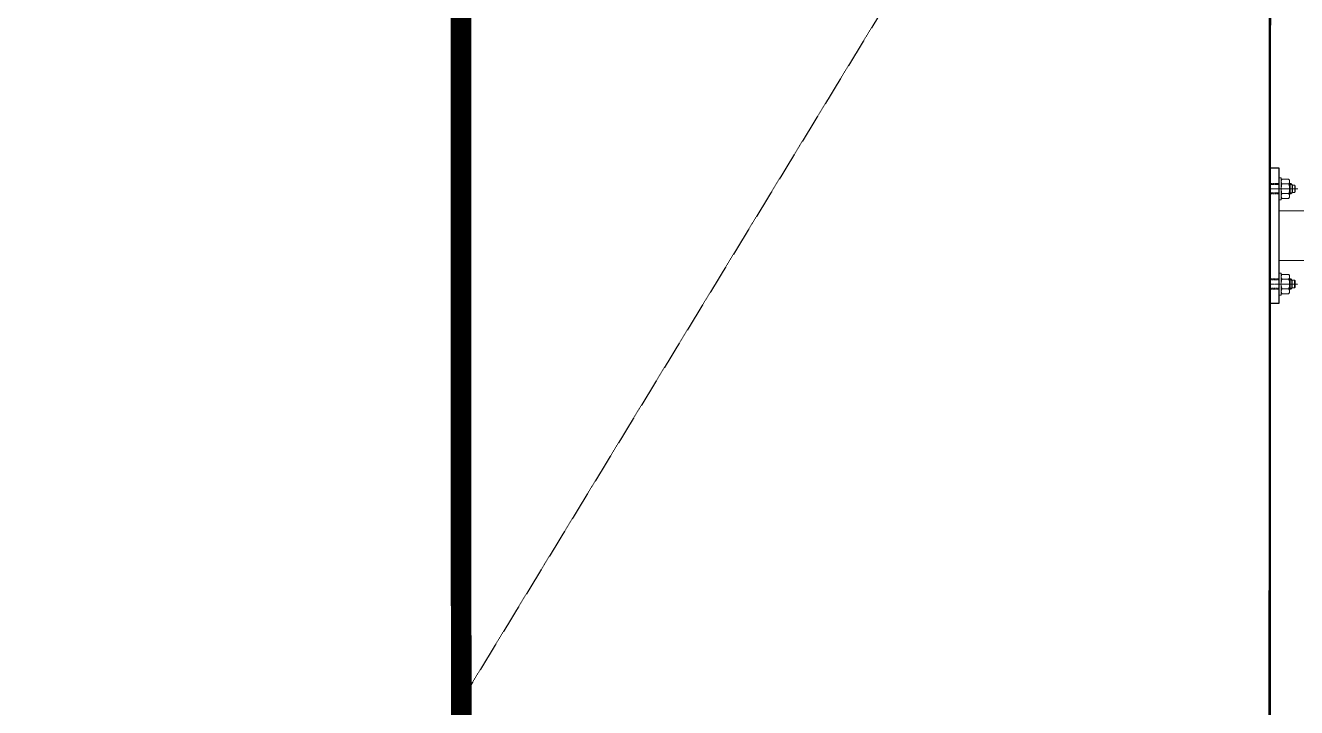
# Model space of a CAD drawing. Header units: centimetres. Extents: x -6122352 to 6876996, y -1694241 to 2592194.
# Drawn here: x 214733 to 215964, y -32401 to -31740 of the extents above; entities that cross this region are included whole.
import ezdxf
from ezdxf.xclip import XClip

# ---------------------------------------------------------------- set-up
doc = ezdxf.new("R2010")
doc.units = ezdxf.units.CM
doc.header["$MEASUREMENT"] = 0
doc.header["$XCLIPFRAME"] = 2
for name, pattern in [('AXIS2', [28.574999999999996, 19.05, -3.174999999999999, 3.174999999999999, -3.174999999999999]), ('DASHED2', [0.375, 0.25, -0.125]), ('HIDDEN', [0.375, 0.25, -0.125]), ('XR-AR-END-SETTING OUT PLAN$0$23585-XR-AR-END-GROUND FLOOR$0$23261-XR-AR-SI-GF$0$HIDDEN', [0.375, 0.25, -0.125]), ('XR-AR-END-SETTING OUT PLAN$0$23585-XR-AR-END-GROUND FLOOR$0$XR-END-GROUND FLOOR PLAN$0$xf_6a1$0$DASHED', [0.75, 0.5, -0.25]), ('XR-Master Plan MONTE CARLO$0$XREF-ROADS LAYOUT PLAN$0$PROPOSED INTERNAL ROAD - Option 01$0$Future road$0$DASHED2', [0.375, 0.25, -0.125])]:
    doc.linetypes.add(name, pattern=pattern)
for name, color, linetype in [('00-XREF', 7, 'Continuous'), ('@MI-REF LAYER', 7, 'Continuous'), ('B_TH_4', 7, 'Continuous'), ('G-HATCH-COL-WALL', 7, 'Continuous')]:
    doc.layers.add(name, color=color, linetype=linetype)
for name, color, linetype, lineweight in [('@ Foundations', 4, 'DASHED2', 50), ('A-FLOR-XREF', 7, 'Continuous', 9), ('A-GRID2', 224, 'AXIS2', 0), ('HARDWARE', 1, 'Continuous', 15), ('XR-AR-END-SETTING OUT PLAN$0$23585-XR-AR-END-GROUND FLOOR$0$A-EQUP-KITN-PLAN', 202, 'Continuous', 9), ('XR-AR-END-SETTING OUT PLAN$0$23585-XR-AR-END-GROUND FLOOR$0$A-FLOR-OVHD', 9, 'XR-AR-END-SETTING OUT PLAN$0$23585-XR-AR-END-GROUND FLOOR$0$23261-XR-AR-SI-GF$0$HIDDEN', 15), ('XR-AR-END-SETTING OUT PLAN$0$23585-XR-AR-END-GROUND FLOOR$0$A-WALL', 7, 'Continuous', 30), ('XR-AR-END-SETTING OUT PLAN$0$23585-XR-AR-END-GROUND FLOOR$0$S-COLS', 51, 'Continuous', 40), ('XR-AR-END-SETTING OUT PLAN$0$23585-XR-AR-END-GROUND FLOOR$0$S-COLS-PATT', 8, 'Continuous', 5)]:
    doc.layers.add(name, color=color, linetype=linetype, lineweight=lineweight)
doc.styles.get("Standard").update_dxf_attribs({"font": 'arial.ttf'})
doc.dimstyles.new('LEADER', dxfattribs={"dimtxt": 0.18, "dimasz": 0.25, "dimexe": 0.18, "dimexo": 0.0625, "dimgap": 0.09, "dimtad": 0, "dimtih": 1, "dimtoh": 1, "dimdec": 4, "dimzin": 0, "dimdsep": 46, "dimtxsty": 'Standard', "dimblk": 'DOT', "dimcen": 0.09, "dimadec": 0, "dimazin": 0, "dimtfac": 1, "dimtdec": 4, "dimtofl": 0, "dimtmove": 0, "dimatfit": 3, "dimldrblk": 'DOT', "dimfxl": 1, "dimtolj": 1, "dimtzin": 0, "dimarcsym": 0})

# ---------------------------------------------------------------- blocks, each defined once
blk = doc.blocks.new('XR-AR-END-SETTING OUT PLAN$0$23585-XR-AR-END-GROUND FLOOR$0$A$C75a8815d')
at = {"layer": 'XR-AR-END-SETTING OUT PLAN$0$23585-XR-AR-END-GROUND FLOOR$0$S-COLS', "color": 252, "lineweight": 30}
blk.add_lwpolyline([(-0.02568697929382324, 8599.999128341675), (-0.02568745613098145, 7599.999128580093), (249.974312543869, 7599.999128341675), (249.9743130207062, 8599.999128341675)], close=True, dxfattribs=at)
blk = doc.blocks.new('XR-AR-END-SETTING OUT PLAN')
at = {"layer": 'XR-AR-END-SETTING OUT PLAN$0$23585-XR-AR-END-GROUND FLOOR$0$A-EQUP-KITN-PLAN', "color": 8}
for p, q in [((3650.109346702695, 14099.99880218506), (5250.113769307733, 14099.9988026619)), ((3650.1093467623, 13849.9988026619), (3650.109346702695, 14099.99880218506)), ((3650.109004810452, 13749.9988026619), (5250.113769248128, 13749.9988026619))]:
    blk.add_line(p, q, dxfattribs=at)
at = {"layer": 'XR-AR-END-SETTING OUT PLAN$0$23585-XR-AR-END-GROUND FLOOR$0$A-EQUP-KITN-PLAN', "color": 8, "linetype": 'XR-AR-END-SETTING OUT PLAN$0$23585-XR-AR-END-GROUND FLOOR$0$XR-END-GROUND FLOOR PLAN$0$xf_6a1$0$DASHED'}
blk.add_line((3650.110123351216, 12899.99910211563), (3650.107762530446, 13849.9988026619), dxfattribs=at)
at = {"layer": 'XR-AR-END-SETTING OUT PLAN$0$23585-XR-AR-END-GROUND FLOOR$0$A-FLOR-OVHD', "color": 8, "ltscale": 5}
for p, q in [((5250.252145186067, 13849.9988026619), (3650.247722819448, 13849.99880218506)), ((5250.113769248128, 13749.9988026619), (3650.10934664309, 13749.99880218506))]:
    blk.add_line(p, q, dxfattribs=at)
at = {"layer": 'XR-AR-END-SETTING OUT PLAN$0$23585-XR-AR-END-GROUND FLOOR$0$A-WALL', "color": 8}
for points in [[(3000.102068737149, 12899.99910259247), (3250.103869214654, 12899.99910211563), (3250.103198900819, 13749.9988026619), (3250.102675631642, 14849.99877595901), (3000.10211391747, 14849.99877595901)], [(3650.084305241704, 13749.99880218506), (3250.103198900819, 13749.9988026619), (3250.103199318051, 13849.9988026619), (3650.084305599332, 13849.9988026619)]]:
    blk.add_lwpolyline(points, close=True, dxfattribs=at)
at = {"layer": 'XR-AR-END-SETTING OUT PLAN$0$23585-XR-AR-END-GROUND FLOOR$0$S-COLS-PATT', "color": 8}
blk.add_blockref('XR-AR-END-SETTING OUT PLAN$0$23585-XR-AR-END-GROUND FLOOR$0$A$C75a8815d', (3000.129344239831, 5499.998310089111), dxfattribs=at)
blk = doc.blocks.new('A$Cbc1183fc')
at = {"layer": 'HARDWARE', "linetype": 'XR-Master Plan MONTE CARLO$0$XREF-ROADS LAYOUT PLAN$0$PROPOSED INTERNAL ROAD - Option 01$0$Future road$0$DASHED2', "ltscale": 0.1}
blk.add_hatch(color=251, dxfattribs=at).paths.add_polyline_path([(2.908533192181494, 4.222381891624536), (1.010416953300592, 4.222381891566329), (1.010416953417007, 14.22390712378547), (2.908533192181494, 14.22390712378547)])
at = {"layer": 'A-GRID2', "color": 251, "linetype": 'XR-Master Plan MONTE CARLO$0$XREF-ROADS LAYOUT PLAN$0$PROPOSED INTERNAL ROAD - Option 01$0$Future road$0$DASHED2', "ltscale": 0.5}
blk.add_line((-47.00038027530536, 9.223144508025143), (106.9078582695802, 9.223144508025143), dxfattribs=at)
at = {"layer": 'HARDWARE', "color": 7, "ltscale": 0.1}
for p, q in [((-44.05500552407466, 12.84869740443537), (-44.68010085099377, 12.22360207769088)), ((-44.05500552407466, 12.84869740443537), (-44.05500552407466, 5.597591611498501)), ((-44.05500552407466, 12.84869740443537), (-41.80466234614141, 12.84869740443537)), ((-40.36631799908355, 14.22390712378547), (-41.80466234614141, 12.78556277696043)), ((-41.80466234614141, 5.660726239264477), (-41.80466234614141, 12.78556277696043)), ((-41.32521423057187, 13.26501089252997), (-39.11612734466325, 13.26501089252997)), ((-40.36631799908355, 4.222381891566329), (-40.36631799908355, 14.22390712378547)), ((-39.11612734466325, 14.22390712378547), (-40.36631799908355, 14.22390712378547)), ((-39.11612734466325, 17.34938375896309), (-38.38891594466986, 18.60895084269578)), ((-39.11612734466325, 17.34938375896309), (-39.11612734466325, 1.096905256097671)), ((-31.71709949325304, 18.60895084269578), (-38.38891594466986, 18.60895084269578)), ((-31.71709949325304, 13.91604767570971), (-38.38891594466986, 13.91604767570971)), ((-30.98988809355069, 17.34938375896309), (-31.71709949325304, 18.60895084269578)), ((-30.98988809355069, 19.84976506739622), (-30.98988809355069, -1.403476052044425)), ((-28.98958304652479, 19.84976506739622), (-30.98988809355069, 19.84976506739622)), ((-28.98958304652479, 19.84976506739622), (-28.98958304652479, -1.403476052044425)), ((-44.68010085099377, 6.222686938242987), (-44.68010085099377, 12.22360207769088)), ((-44.68010085099377, 6.222686938242987), (-44.05500552407466, 5.597591611498501)), ((-44.05500552407466, 5.597591611498501), (-41.80466234614141, 5.597591611498501)), ((-40.36631799908355, 4.222381891566329), (-41.80466234614141, 5.660726239264477)), ((-41.32521423057187, 5.181278123403899), (-39.11612734466325, 5.181278123403899)), ((-39.11612734466325, 4.222381891566329), (-40.36631799908355, 4.222381891566329)), ((-39.11612734466325, 1.096905256097671), (-38.38891594466986, -0.1626618276932277)), ((-31.71709949325304, 4.530241340224165), (-38.38891594466986, 4.530241340224165)), ((-30.98988809355069, 1.096905256097671), (-31.71709949325304, -0.1626618276932277)), ((-31.71709949325304, -0.1626618276932277), (-38.38891594466986, -0.1626618276932277)), ((-28.98958304652479, -1.403476052044425), (-30.98988809355069, -1.403476052044425))]:
    blk.add_line(p, q, dxfattribs=at)
at = {"layer": 'HARDWARE', "color": 251, "linetype": 'XR-Master Plan MONTE CARLO$0$XREF-ROADS LAYOUT PLAN$0$PROPOSED INTERNAL ROAD - Option 01$0$Future road$0$DASHED2', "ltscale": 0.1}
for p, q in [((72.75557183974888, 14.22390712378547), (-28.98958304652479, 14.22390712378547)), ((-28.98958304652479, 13.26501089252997), (1.010416953475215, 13.26501089252997)), ((1.010416953475215, 14.22390712378547), (1.010416953475215, 4.222381891566329)), ((72.75557183974888, 4.222381891566329), (72.75557183974888, 14.22390712378547)), ((77.89883993775584, 12.99673248000909), (73.13906532223336, 12.99673248000909)), ((87.31861020310316, 14.69050327996956), (77.89883993775584, 14.25454929738771)), ((77.89883993775584, 11.55062444781652), (77.89883993775584, 14.2545868033194)), ((77.89883993775584, 14.16024741646834), (77.89883993775584, 4.286041599465534)), ((87.43754709063796, 14.80005748727126), (87.4771506304387, 15.10707930783974)), ((89.37730540370103, 14.86197943036677), (87.4771506304387, 15.10707930783974)), ((88.48233517084736, 13.79382903676014), (88.40547594963573, 15.45451979286736)), ((92.38743944931775, 14.92510155693162), (89.4962622950552, 14.79129365098197)), ((92.45013651053887, 12.50725783529924), (91.2960905188811, 12.14092696976149)), ((92.38743944931775, 14.92510155693162), (92.49885143950814, 15.43394165439531)), ((92.55657524225535, 14.18667644646484), (92.38743944931775, 14.92510155693162)), ((93.64979320799466, 12.87235101213446), (92.45013651053887, 12.50725783529924)), ((92.55657524225535, 14.18667644646484), (92.49885143950814, 15.43394165439531)), ((93.39265149418497, 14.97162115009269), (92.49885143950814, 15.43394165439531)), ((95.53774987155339, 15.07089879049454), (93.39265149418497, 14.97162115009269)), ((94.780859445862, 13.36900175112532), (93.64979320799466, 12.87235101213446)), ((95.58035636960994, 14.2579248114489), (94.780859445862, 13.36900175112532)), ((95.58035636960994, 14.2579248114489), (95.53774987155339, 15.07089879049454)), ((99.51018816855503, 14.2231445076759), (95.55813798075542, 14.2231445076759)), ((95.78166081814561, 4.223144507675897), (95.78166081814561, 14.2231445076759)), ((99.51018816855503, 14.2231445076759), (99.51018816855503, 4.223144507675897)), ((99.51018816855503, 14.2231445076759), (101.0104169534752, 12.72291572275572)), ((101.0104169534752, 12.72291572275572), (101.0104169534752, 5.723373293178156)), ((-28.98958304652479, 5.181278123403899), (1.010416953475215, 5.181278123403899)), ((72.75557183974888, 4.222381891566329), (-28.98958304652479, 4.222381891566329)), ((77.89883993775584, 5.449569037242327), (73.13906532223336, 5.449569037242327)), ((79.57415167271392, 11.63842533819843), (77.89883993775584, 11.55062444781652)), ((79.57415167271392, 10.41553884814493), (77.89883993775584, 10.50332723610336)), ((90.42035696917446, 3.629816524975467), (77.89883993775584, 4.286041599465534)), ((89.94517450395506, 5.982975382183213), (87.21389923489187, 6.126122211862821)), ((91.2960905188811, 12.14092696976149), (87.53484942938667, 11.94380940945121)), ((87.61943982954836, 6.104868971277028), (88.60430127097061, 6.871373362664599)), ((88.51878447993658, 5.239612018805929), (87.61943982954836, 6.104868971277028)), ((91.54596987529658, 9.904885973141063), (87.72365947323851, 10.105204021791)), ((88.63406080874847, 7.439234961464535), (88.49653483601287, 4.81505977519555)), ((89.5036446704762, 6.006116410484537), (88.51878447993658, 5.239612018805929)), ((88.60430127097061, 6.871373362664599), (89.5036446704762, 6.006116410484537)), ((92.96129321167246, 9.492273050069343), (91.54596987529658, 9.904885973141063)), ((92.76186779944692, 8.090846832608804), (92.58651480817934, 4.744911576795857)), ((94.39027488173451, 9.027764712343924), (92.96129321167246, 9.492273050069343)), ((93.52420280541992, 3.855013367603533), (94.4000251184334, 4.175437232188415)), ((95.44022499938728, 8.025586879928596), (94.39027488173451, 9.027764712343924)), ((94.4000251184334, 4.175437232188415), (95.14445989456726, 4.796581957198214)), ((99.51018816855503, 4.223144507675897), (94.48030861187726, 4.223144507675897)), ((95.14445989456726, 4.796581957198214), (95.58906519698212, 5.635622410394717)), ((95.70576424361207, 6.581304127234034), (95.44022499938728, 8.025586879928596)), ((95.58906519698212, 5.635622410394717), (95.70576424361207, 6.581304127234034)), ((101.0104169534752, 5.723373293178156), (99.51018816855503, 4.223144507675897))]:
    blk.add_line(p, q, dxfattribs=at)
at = {"layer": 'HARDWARE', "color": 7, "ltscale": 0.1}
for centre, radius, start, end in [((-34.96694084443152, 16.26250551029807), 4.149186500949668, 145.5615300131429, 214.438469986857), ((-23.61019831587328, 9.223144507792313), 15.50592840411255, 162.3830300116464, 197.6169699883536), ((-35.13907465746161, 16.26250551029807), 4.149186500949668, 325.5615300131429, 34.43846901578785), ((-46.49581712350482, 9.223144507792313), 15.50592840411255, 342.3830300116463, 17.61696900850052), ((-34.96694084443152, 2.183796006895136), 4.149186500949668, 145.5615300131429, 214.438469986857), ((-35.13907465746161, 2.183796006895136), 4.149186500949668, 325.5615300131429, 34.43846901578785)]:
    blk.add_arc(centre, radius, start, end, dxfattribs=at)
at = {"layer": 'HARDWARE', "color": 251, "linetype": 'XR-Master Plan MONTE CARLO$0$XREF-ROADS LAYOUT PLAN$0$PROPOSED INTERNAL ROAD - Option 01$0$Future road$0$DASHED2', "ltscale": 0.1}
for centre, radius, start, end in [((73.13906532136025, 13.38021596067119), 0.3834940703464925, 180, 270), ((87.3127943155705, 14.81615994236199), 0.1257860573740003, 272.6498300045417, 352.6498329959001), ((88.11186367354821, 21.01901837886544), 6.360934167473221, 263.7923700016446, 281.5072999921803), ((89.49044765718281, 14.91693781095091), 0.1257860573740003, 205.9098599996503, 272.6498300045417), ((89.5532334826421, 18.22342955146451), 5.031442169940947, 306.6492599996699, 319.7369400049474), ((73.13906532136025, 5.066073054389562), 0.3834940703464925, 90, 180), ((79.48170132358791, 11.02698209305527), 0.6183947677033078, 278.597939997401, 81.40205939544926), ((87.8244660954224, 11.04454727156553), 0.944741635601313, 107.8518299985358, 263.874750001431), ((91.0746554993093, 16.1145954534295), 12.5019065407724, 267.0000099984271, 281.2992799952244), ((103.0011480393587, 5.87665916926926), 10.47594583176023, 167.7980399877807, 186.2019600094219), ((91.50133056694176, 6.479338577250019), 2.045942006160019, 302.0330500080299, 51.96694999488927)]:
    blk.add_arc(centre, radius, start, end, dxfattribs=at)
blk = doc.blocks.new('A$Ce8294b64')
at = {"layer": 'G-HATCH-COL-WALL'}
h = blk.add_hatch(dxfattribs=at)
h.set_pattern_fill('ANSI31', color=1, angle=-180)
h.set_pattern_definition([(224.9999999999997, (514377.9856902729, 2792684.258597666), (0.08838834764831767, -0.08838834764831849), [])])
h.paths.add_polyline_path([(181.9881294774241, 205.7581931389868), (181.9881294774241, 201.7581931389868), (131.9881294774241, 201.7581931389868), (131.9881294774241, 205.7581931389868)])
h = blk.add_hatch(dxfattribs=at)
h.set_pattern_fill('ANSI31', color=1, angle=-180)
h.set_pattern_definition([(224.9999999999999, (87727.86580790632, 154293.1558632633), (0.0883883476483184, -0.08838834764831849), [])])
h.paths.add_polyline_path([(425.9516046088538, 201.7581931389868), (425.9516046093195, 205.7581931389868), (375.9516046093195, 205.7581931389868), (375.9516046093195, 201.7581931389868)])
h = blk.add_hatch(dxfattribs=at)
h.set_pattern_fill('ANSI31', color=1, angle=-135)
h.set_pattern_definition([(270, (-1611104.543122334, 2338274.30322408), (0.1249999999999993, -6.335847910278488e-16), [])])
h.paths.add_polyline_path([(-115.5359028750681, 102.3425361735281), (-112.707475749834, 99.51410904910881), (-148.0628148094402, 64.15876998979365), (-150.8912419346743, 66.98719711432932)])
h = blk.add_hatch(dxfattribs=at)
h.set_pattern_fill('ANSI31', color=1, angle=-90.00000000000001)
h.set_pattern_definition([(315, (-2792731.507303426, 514016.4557539099), (0.08838834764831846, 0.08838834764831843), [])])
h.paths.add_polyline_path([(-253.0068988991552, -179.5418068611179), (-249.0068988991552, -179.5418068611179), (-249.0068988991552, -229.5418068611179), (-253.0068988991552, -229.5418068610015)])
h = blk.add_hatch(dxfattribs=at)
h.set_pattern_fill('ANSI31', color=1, angle=-44.99999999999999)
h.set_pattern_definition([(360, (-2338322.851929822, -1611465.078030313), (7.847327871527068e-17, 0.1249999999999999), [])])
h.paths.add_polyline_path([(-150.8912419342087, -476.0708108367398), (-148.0628148094402, -473.2423837120296), (-112.707475749834, -508.5977227713447), (-115.5359028746025, -511.4261498959968)])
h = blk.add_hatch(dxfattribs=at)
h.set_pattern_fill('ANSI31', color=1, angle=2.544443745170813e-14)
h.set_pattern_definition([(44.99999999999994, (-514065.0044596778, -2793090.97261426), (-0.0883883476483182, 0.0883883476483184), [])])
h.paths.add_polyline_path([(130.9931011008448, -612.4722097327176), (130.9931011008448, -608.4722097327176), (180.9931011008448, -608.4722097327176), (180.9931011008448, -612.4722097327176)])
h = blk.add_hatch(dxfattribs=at)
h.set_pattern_fill('ANSI31', color=1, angle=-180)
h.set_pattern_definition([(224.9999999999999, (87727.86580790632, 154295.4558632633), (0.0883883476483184, -0.08838834764831849), [])])
h.paths.add_polyline_path([(425.9516046088538, -608.2418068610132), (425.9516046093195, -612.2418068610132), (375.9516046093195, -612.2418068610132), (375.9516046093195, -608.2418068610132)])
at = {"color": 1}
for p, q in [((626.0195874855272, 93.45819313905668), (602.0195874855272, 93.45819313905668)), ((790.9565762332059, 93.45819313888205), (632.0195874855272, 93.45819313905668)), ((626.0195874855272, 69.45819313894026), (632.0195874855272, 69.45819313894026)), ((585.5195874855272, 52.02976808103267), (585.5195874855272, -460.8133818031056)), ((618.5195874855272, 52.02976808103267), (618.5195874855272, -460.8133818031056)), ((790.9565762332059, 45.45819313882384), (618.7665554545238, 45.45819313876564)), ((791.0218745744205, -454.2418068608968), (618.5195874855272, -454.2418068608968)), ((625.9078791709035, -478.2418068610132), (632.0195874855272, -478.2418068610132)), ((626.0195874855272, -502.2418068610714), (602.0195874855272, -502.2418068610714)), ((791.0218745744205, -502.241806860955), (632.0195874855272, -502.2418068610714))]:
    blk.add_line(p, q, dxfattribs=at)
for points in [[(181.9881294774241, 205.7581931389868), (181.9881294774241, 201.7581931389868), (131.9881294774241, 201.7581931389868), (131.9881294774241, 205.7581931389868)], [(425.9516046093195, 205.7581931389868), (425.9516046088538, 201.7581931389868), (375.9516046093195, 201.7581931389868), (375.9516046093195, 205.7581931389868)], [(-115.5359028750681, 102.3425361735281), (-112.707475749834, 99.51410904910881), (-148.0628148094402, 64.15876998979365), (-150.8912419346743, 66.98719711432932)], [(-253.0068988991552, -179.5418068611179), (-249.0068988991552, -179.5418068611179), (-249.0068988991552, -229.5418068611179), (-253.0068988991552, -229.5418068610015)], [(-150.8912419342087, -476.0708108367398), (-148.0628148094402, -473.2423837120296), (-112.707475749834, -508.5977227713447), (-115.5359028746025, -511.4261498959968)], [(130.9931011008448, -612.4722097327176), (130.9931011008448, -608.4722097327176), (180.9931011008448, -608.4722097327176), (180.9931011008448, -612.4722097327176)], [(425.9516046093195, -612.2418068610132), (425.9516046088538, -608.2418068610132), (375.9516046093195, -608.2418068610132), (375.9516046093195, -612.2418068610132)]]:
    blk.add_lwpolyline(points, close=True, dxfattribs=at)
for centre in [(602.0195874855272, 69.45819313894026), (602.0195874855272, -478.2418068610132)]:
    blk.add_circle(centre, 24, dxfattribs=at)
at = {"layer": '00-XREF', "color": 1, "flags": 128}
for points in [[(632.0195874855272, 69.45819313894026), (632.0195874855272, 201.733335086843), (423.9516046093195, 201.7581931389868), (156.9881294774241, 201.7581931389868, 0.9999999999999999), (156.9881294774241, -608.2418068610132), (424.5661017889506, -608.2418068610132), (632.0195874855272, -608.2418068610132), (632.0195874855272, -478.241806860955)], [(626.0195874855272, 69.45819313894026), (626.0195874855272, 195.7581931392197), (420.686456619238, 195.7581931389868), (156.9881294774241, 195.7581931389868, 1), (156.9881294774241, -602.2418068610132), (421.3009537988692, -602.2418068610132), (626.0195874855272, -602.2418068610132), (626.0195874855272, -478.0449050011812)]]:
    blk.add_lwpolyline(points, format="xyb", dxfattribs=at)
at = {"layer": '00-XREF', "color": 1}
for points in [[(800.9565762332059, 3.952243700157851), (800.9565762332059, 134.9641425777227), (790.9565762332059, 134.9641425777227), (790.9565762332059, 3.952243700157851)], [(801.0218745744205, -543.7477562997956), (801.0218745744205, -412.7358574222308), (791.0218745744205, -412.7358574222308), (791.0218745744205, -543.7477562997956)]]:
    blk.add_lwpolyline(points, close=True, dxfattribs=at)
at = {"color": 1, "xscale": -1, "rotation": 180}
for p in [(819.9461592797306, 125.5012669930293), (819.9461592797306, 33.17538820783375), (820.0114576209453, -422.4563273322419), (819.9461592797306, -513.4682262098067)]:
    blk.add_blockref('A$Cbc1183fc', p, dxfattribs=at)
blk = doc.blocks.new('A$Cbed221a8')
at = {"linetype": 'HIDDEN'}
for points in [[(1628.115227677878, 13299.16522183403), (1630.013343916758, 13299.16522183409), (1630.013343916642, 13289.16369660187), (1628.115227677878, 13289.16369660187)], [(1628.115227677878, 13206.83934304884), (1630.013343916758, 13206.83934304889), (1630.013343916642, 13196.83781781667), (1628.115227677878, 13196.83781781667)]]:
    blk.add_hatch(color=1, dxfattribs=at).paths.add_polyline_path(points)
at = {"color": 1, "linetype": 'HIDDEN'}
for p, q in [((1530.013343916584, 13297.66423043248), (1531.513572701504, 13299.16445921798)), ((1530.013343916584, 13290.6646880029), (1530.013343916584, 13297.66423043248)), ((1531.513572701504, 13289.16445921798), (1531.513572701504, 13299.16445921798)), ((1531.513572701504, 13299.16445921798), (1536.543452258182, 13299.16445921798)), ((1535.242100051913, 13299.16445921798), (1535.242100051913, 13289.16445921798)), ((1535.434695673077, 13297.75198131526), (1535.317996626447, 13296.80629959842)), ((1535.317996626447, 13296.80629959842), (1535.583535870672, 13295.36201684573)), ((1535.879300975492, 13298.59102176846), (1535.434695673077, 13297.75198131526)), ((1535.583535870672, 13295.36201684573), (1536.633485988325, 13294.35983901331)), ((1536.623735751626, 13299.21216649347), (1535.879300975492, 13298.59102176846)), ((1537.499558064639, 13299.53259035805), (1536.623735751626, 13299.21216649347)), ((1538.261893070612, 13295.29675689305), (1538.43724606188, 13298.64269214886)), ((1540.603403900885, 13299.75778720068), (1553.124920932303, 13299.10156212619)), ((1541.078586366104, 13297.40462834347), (1543.809861635167, 13297.26148151379)), ((1541.520116199583, 13297.38148731517), (1542.504976390122, 13298.14799170685)), ((1542.419459599088, 13296.51623036299), (1541.520116199583, 13297.38148731517)), ((1542.389700061311, 13295.94836876419), (1542.527226034046, 13298.57254395046)), ((1543.404321040511, 13297.28273475438), (1542.419459599088, 13296.51623036299)), ((1542.504976390122, 13298.14799170685), (1543.404321040511, 13297.28273475438)), ((1553.124920932303, 13289.22735630919), (1553.124920932303, 13299.10156212619)), ((1553.124920932303, 13297.93803468841), (1557.884695547826, 13297.93803468841)), ((1558.26818903031, 13299.16522183409), (1660.013343916584, 13299.16522183409)), ((1558.26818903031, 13299.16522183409), (1558.26818903031, 13289.16369660187)), ((1630.013343916584, 13289.16369660187), (1630.013343916584, 13299.16522183409)), ((1660.013343916584, 13298.20632560225), (1630.013343916584, 13298.20632560225)), ((1660.013343916584, 13283.53783865826), (1660.013343916584, 13304.7910797777)), ((1660.013343916584, 13304.7910797777), (1662.01364896361, 13304.7910797777)), ((1662.01364896361, 13283.53783865826), (1662.01364896361, 13304.7910797777)), ((1662.01364896361, 13302.29069846956), (1662.740860363312, 13303.55026555335)), ((1662.740860363312, 13303.55026555335), (1669.412676814729, 13303.55026555335)), ((1662.740860363312, 13298.85736238543), (1669.412676814729, 13298.85736238543)), ((1670.139888214722, 13302.29069846956), (1669.412676814729, 13303.55026555335)), ((1670.139888214722, 13286.03821996669), (1670.139888214722, 13302.29069846956)), ((1670.139888214722, 13299.16522183409), (1671.390078869143, 13299.16522183409)), ((1672.348975100631, 13298.20632560225), (1670.139888214722, 13298.20632560225)), ((1671.390078869143, 13299.16522183409), (1671.390078869143, 13289.16369660187)), ((1671.390078869143, 13299.16522183409), (1672.8284232162, 13297.72687748639)), ((1675.078766394134, 13297.79001211416), (1672.8284232162, 13297.79001211416)), ((1672.8284232162, 13297.72687748639), (1672.8284232162, 13290.6020409487)), ((1675.078766394134, 13290.53890632122), (1675.078766394134, 13297.79001211416)), ((1675.703861721053, 13297.16491678741), (1675.078766394134, 13297.79001211416)), ((1675.703861721053, 13297.16491678741), (1675.703861721053, 13291.16400164797)), ((1678.024141145364, 13294.16445921763), (1524.115902600479, 13294.16445921763)), ((1531.513572701504, 13289.16445921798), (1530.013343916584, 13290.6646880029)), ((1531.513572701504, 13289.16445921798), (1535.465622889304, 13289.16445921798)), ((1535.443404500449, 13289.12967891421), (1536.242901424197, 13290.01860197453)), ((1535.443404500449, 13289.12967891421), (1535.486010998506, 13288.31670493516)), ((1535.486010998506, 13288.31670493516), (1537.631109375874, 13288.41598257556)), ((1536.242901424197, 13290.01860197453), (1537.373967662064, 13290.51525271352)), ((1536.633485988325, 13294.35983901331), (1538.062467658387, 13293.89533067559)), ((1537.373967662064, 13290.51525271352), (1538.57362435952, 13290.88034589036)), ((1537.631109375874, 13288.41598257556), (1538.524909430551, 13287.95366207126)), ((1538.062467658387, 13293.89533067559), (1539.477790994762, 13293.48271775251)), ((1538.467185627804, 13289.20092727919), (1538.524909430551, 13287.95366207126)), ((1538.467185627804, 13289.20092727919), (1538.636321420741, 13288.46250216872)), ((1538.636321420741, 13288.46250216872), (1538.524909430551, 13287.95366207126)), ((1538.57362435952, 13290.88034589036), (1539.727670351178, 13291.24667675589)), ((1538.636321420741, 13288.46250216872), (1541.527498575004, 13288.59631007467)), ((1539.477790994762, 13293.48271775251), (1543.300101396821, 13293.28239970386)), ((1539.727670351178, 13291.24667675589), (1543.488911440672, 13291.4437943162)), ((1541.646455466358, 13288.52562429529), (1543.54661023962, 13288.28052441782)), ((1542.541425699212, 13289.5937746889), (1542.618284920423, 13287.93308393279)), ((1543.586213779421, 13288.58754623838), (1543.54661023962, 13288.28052441782)), ((1543.705150666956, 13288.69710044569), (1553.124920932303, 13289.13305442827)), ((1551.449609197345, 13292.97206487751), (1553.124920932303, 13292.88427648955)), ((1551.449609197345, 13291.74917838746), (1553.124920932303, 13291.83697927784)), ((1553.124920932303, 13291.83697927784), (1553.124920932303, 13289.13301692234)), ((1553.124920932303, 13290.39087124565), (1557.884695547826, 13290.39087124565)), ((1558.26818903031, 13289.16369660187), (1660.013343916584, 13289.16369660187)), ((1660.013343916584, 13290.12259283313), (1630.013343916584, 13290.12259283313)), ((1660.013343916584, 13283.53783865826), (1662.01364896361, 13283.53783865826)), ((1662.01364896361, 13286.03821996669), (1662.740860363312, 13284.77865288296)), ((1662.740860363312, 13289.47155604995), (1669.412676814729, 13289.47155604995)), ((1662.740860363312, 13284.77865288296), (1669.412676814729, 13284.77865288296)), ((1670.139888214722, 13286.03821996669), (1669.412676814729, 13284.77865288296)), ((1672.348975100631, 13290.12259283313), (1670.139888214722, 13290.12259283313)), ((1670.139888214722, 13289.16369660187), (1671.390078869143, 13289.16369660187)), ((1671.390078869143, 13289.16369660187), (1672.8284232162, 13290.6020409487)), ((1675.078766394134, 13290.53890632122), (1672.8284232162, 13290.53890632122)), ((1675.078766394134, 13290.53890632122), (1675.703861721053, 13291.16400164797)), ((1660.013343916584, 13191.21195987306), (1660.013343916584, 13212.4652009925)), ((1660.013343916584, 13212.4652009925), (1662.01364896361, 13212.4652009925)), ((1662.01364896361, 13191.21195987306), (1662.01364896361, 13212.4652009925)), ((1662.01364896361, 13209.96481968436), (1662.740860363312, 13211.22438676815)), ((1662.740860363312, 13211.22438676815), (1669.412676814729, 13211.22438676815)), ((1670.139888214722, 13209.96481968436), (1669.412676814729, 13211.22438676815)), ((1670.139888214722, 13193.7123411815), (1670.139888214722, 13209.96481968436)), ((1678.024141145364, 13201.83858043244), (1524.115902600479, 13201.83858043244)), ((1530.013343916584, 13205.33835164728), (1531.513572701504, 13206.83858043278)), ((1530.013343916584, 13198.3388092177), (1530.013343916584, 13205.33835164728)), ((1531.513572701504, 13196.83858043278), (1530.013343916584, 13198.3388092177)), ((1531.513572701504, 13196.83858043278), (1531.513572701504, 13206.83858043278)), ((1531.513572701504, 13206.83858043278), (1536.543452258182, 13206.83858043278)), ((1531.513572701504, 13196.83858043278), (1535.465622889304, 13196.83858043278)), ((1535.242100051913, 13206.83858043278), (1535.242100051913, 13196.83858043278)), ((1535.434695673077, 13205.42610253007), (1535.317996626447, 13204.48042081323)), ((1535.317996626447, 13204.48042081323), (1535.583535870672, 13203.03613806053)), ((1535.879300975492, 13206.26514298326), (1535.434695673077, 13205.42610253007)), ((1535.443404500449, 13196.80380012901), (1536.242901424197, 13197.69272318934)), ((1535.443404500449, 13196.80380012901), (1535.486010998506, 13195.99082614997)), ((1535.583535870672, 13203.03613806053), (1536.633485988325, 13202.03396022812)), ((1536.623735751626, 13206.88628770827), (1535.879300975492, 13206.26514298326)), ((1536.242901424197, 13197.69272318934), (1537.373967662064, 13198.18937392833)), ((1537.499558064639, 13207.20671157286), (1536.623735751626, 13206.88628770827)), ((1536.633485988325, 13202.03396022812), (1538.062467658387, 13201.56945189039)), ((1537.373967662064, 13198.18937392833), (1538.57362435952, 13198.55446710516)), ((1538.062467658387, 13201.56945189039), (1539.477790994762, 13201.15683896732)), ((1538.261893070612, 13202.97087810785), (1538.43724606188, 13206.31681336366)), ((1538.467185627804, 13196.875048494), (1538.524909430551, 13195.62778328607)), ((1538.467185627804, 13196.875048494), (1538.636321420741, 13196.13662338353)), ((1538.57362435952, 13198.55446710516), (1539.727670351178, 13198.9207979707)), ((1538.636321420741, 13196.13662338353), (1541.527498575004, 13196.27043128948)), ((1539.477790994762, 13201.15683896732), (1543.300101396821, 13200.95652091867)), ((1539.727670351178, 13198.9207979707), (1543.488911440672, 13199.11791553101)), ((1540.603403900885, 13207.43190841548), (1553.124920932303, 13206.77568334099)), ((1541.078586366104, 13205.07874955828), (1543.809861635167, 13204.9356027286)), ((1541.520116199583, 13205.05560852998), (1542.504976390122, 13205.82211292165)), ((1542.419459599088, 13204.1903515778), (1541.520116199583, 13205.05560852998)), ((1542.389700061311, 13203.622489979), (1542.527226034046, 13206.24666516526)), ((1543.404321040511, 13204.95685596918), (1542.419459599088, 13204.1903515778)), ((1542.504976390122, 13205.82211292165), (1543.404321040511, 13204.95685596918)), ((1542.541425699212, 13197.2678959037), (1542.618284920423, 13195.60720514759)), ((1543.586213779421, 13196.26166745319), (1543.54661023962, 13195.95464563262)), ((1543.705150666956, 13196.37122166049), (1553.124920932303, 13196.80717564307)), ((1551.449609197345, 13200.64618609232), (1553.124920932303, 13200.55839770436)), ((1551.449609197345, 13199.42329960226), (1553.124920932303, 13199.51110049264)), ((1553.124920932303, 13196.90147752399), (1553.124920932303, 13206.77568334099)), ((1553.124920932303, 13205.61215590322), (1557.884695547826, 13205.61215590322)), ((1553.124920932303, 13199.51110049264), (1553.124920932303, 13196.80713813714)), ((1553.124920932303, 13198.06499246045), (1557.884695547826, 13198.06499246045)), ((1558.26818903031, 13206.83934304889), (1660.013343916584, 13206.83934304889)), ((1558.26818903031, 13206.83934304889), (1558.26818903031, 13196.83781781667)), ((1558.26818903031, 13196.83781781667), (1660.013343916584, 13196.83781781667)), ((1630.013343916584, 13196.83781781667), (1630.013343916584, 13206.83934304889)), ((1660.013343916584, 13205.88044681706), (1630.013343916584, 13205.88044681706)), ((1660.013343916584, 13197.79671404793), (1630.013343916584, 13197.79671404793)), ((1662.740860363312, 13206.53148360024), (1669.412676814729, 13206.53148360024)), ((1662.740860363312, 13197.14567726475), (1669.412676814729, 13197.14567726475)), ((1670.139888214722, 13206.83934304889), (1671.390078869143, 13206.83934304889)), ((1672.348975100631, 13205.88044681706), (1670.139888214722, 13205.88044681706)), ((1672.348975100631, 13197.79671404793), (1670.139888214722, 13197.79671404793)), ((1670.139888214722, 13196.83781781667), (1671.390078869143, 13196.83781781667)), ((1671.390078869143, 13206.83934304889), (1671.390078869143, 13196.83781781667)), ((1671.390078869143, 13206.83934304889), (1672.8284232162, 13205.4009987012)), ((1671.390078869143, 13196.83781781667), (1672.8284232162, 13198.2761621635)), ((1675.078766394134, 13205.46413332896), (1672.8284232162, 13205.46413332896)), ((1672.8284232162, 13205.4009987012), (1672.8284232162, 13198.2761621635)), ((1675.078766394134, 13198.21302753603), (1672.8284232162, 13198.21302753603)), ((1675.078766394134, 13198.21302753603), (1675.078766394134, 13205.46413332896)), ((1675.703861721053, 13204.83903800222), (1675.078766394134, 13205.46413332896)), ((1675.078766394134, 13198.21302753603), (1675.703861721053, 13198.83812286277)), ((1675.703861721053, 13204.83903800222), (1675.703861721053, 13198.83812286277)), ((1535.486010998506, 13195.99082614997), (1537.631109375874, 13196.09010379037)), ((1537.631109375874, 13196.09010379037), (1538.524909430551, 13195.62778328607)), ((1538.636321420741, 13196.13662338353), (1538.524909430551, 13195.62778328607)), ((1541.646455466358, 13196.19974551009), (1543.54661023962, 13195.95464563262)), ((1660.013343916584, 13191.21195987306), (1662.01364896361, 13191.21195987306)), ((1662.01364896361, 13193.7123411815), (1662.740860363312, 13192.45277409776)), ((1662.740860363312, 13192.45277409776), (1669.412676814729, 13192.45277409776)), ((1670.139888214722, 13193.7123411815), (1669.412676814729, 13192.45277409776))]:
    blk.add_line(p, q, dxfattribs=at)
for centre, radius, start, end in [((1539.522430303117, 13296.90826514841), 2.045942006160019, 122.0330500080216, 231.9669499948714), ((1539.94910537075, 13287.27300827223), 12.5019065407724, 87.0000099984298, 101.2992799952346), ((1528.0226128307, 13297.51094455639), 10.47594583176023, 347.7980399877091, 6.201960009410622), ((1557.884695548699, 13298.32153067127), 0.3834940703464925, 270, 0), ((1666.162835527521, 13301.20380771876), 4.149186500949668, 145.5615300131491, 214.4384690157074), ((1677.519577993564, 13294.16445921786), 15.50592840411255, 162.3830300116369, 197.6169690084307), ((1665.990701714491, 13301.20380771876), 4.149186500949668, 325.5615300131491, 34.43846998685092), ((1654.633959185932, 13294.16445921786), 15.50592840411255, 342.3830300116369, 17.61696998836307), ((1541.470527387417, 13285.16417417419), 5.031442169940947, 126.64925999967, 139.7369400049275), ((1541.533313212876, 13288.47066591471), 0.1257860573740003, 25.90985999959406, 92.64983000452604), ((1542.911897196511, 13282.36858534679), 6.360934167473221, 83.7923700016531, 101.5072999921595), ((1543.199294774637, 13292.34305645409), 0.944741635601313, 287.8518299984925, 83.87475000140603), ((1543.710966554489, 13288.57144378329), 0.1257860573740003, 92.64983000452604, 172.6498329958067), ((1551.542059546471, 13292.3606216326), 0.6183947677033078, 98.59793999737376, 261.402059395389), ((1557.884695548699, 13290.00738776498), 0.3834940703464925, 0, 90), ((1666.162835527521, 13287.12509821536), 4.149186500949668, 145.5615300131491, 214.4384690157074), ((1665.990701714491, 13287.12509821536), 4.149186500949668, 325.5615300131491, 34.43846998685092), ((1666.162835527521, 13208.87792893357), 4.149186500949668, 145.5615300131491, 214.4384690157074), ((1665.990701714491, 13208.87792893357), 4.149186500949668, 325.5615300131491, 34.43846998685092), ((1539.522430303117, 13204.58238636321), 2.045942006160019, 122.0330500080216, 231.9669499948714), ((1539.94910537075, 13194.94712948703), 12.5019065407724, 87.0000099984298, 101.2992799952346), ((1541.470527387417, 13192.838295389), 5.031442169940947, 126.64925999967, 139.7369400049275), ((1528.0226128307, 13205.18506577119), 10.47594583176023, 347.7980399877091, 6.201960009410622), ((1541.533313212876, 13196.14478712951), 0.1257860573740003, 25.90985999959406, 92.64983000452604), ((1542.911897196511, 13190.04270656159), 6.360934167473221, 83.7923700016531, 101.5072999921595), ((1543.199294774637, 13200.01717766889), 0.944741635601313, 287.8518299984925, 83.87475000140603), ((1543.710966554489, 13196.2455649981), 0.1257860573740003, 92.64983000452604, 172.6498329958067), ((1551.542059546471, 13200.03474284741), 0.6183947677033078, 98.59793999737376, 261.402059395389), ((1557.884695548699, 13205.99565188607), 0.3834940703464925, 270, 0), ((1557.884695548699, 13197.68150897979), 0.3834940703464925, 0, 90), ((1677.519577993564, 13201.83858043267), 15.50592840411255, 162.3830300116369, 197.6169690084307), ((1666.162835527521, 13194.79921943016), 4.149186500949668, 145.5615300131491, 214.4384690157074), ((1654.633959185932, 13201.83858043267), 15.50592840411255, 342.3830300116369, 17.61696998836307), ((1665.990701714491, 13194.79921943016), 4.149186500949668, 325.5615300131491, 34.43846998685092)]:
    blk.add_arc(centre, radius, start, end, dxfattribs=at)
at = {"color": 4}
blk.add_blockref('A$Ce8294b64', (699.0110317216277, 13177.89271477141), dxfattribs=at)
blk = doc.blocks.new('END UNIT')
at = {"xscale": 0.001, "yscale": 0.001, "zscale": 0.001}
blk.add_blockref('XR-AR-END-SETTING OUT PLAN', (-9.150201729830158, 0), dxfattribs=at)
at = {"layer": 'A-FLOR-XREF', "xscale": 0.001, "yscale": 0.001, "zscale": 0.001}
blk.add_blockref('A$Cbed221a8', (-7.650140567651754, 0.5098644695021228, 1.183281569644357e-08), dxfattribs=at)
blk = doc.blocks.new('TH_4')
blk.add_blockref('END UNIT', (495802.3053798428, 2769130.514097063))
blk = doc.blocks.new('A$C780da55d')
at = {"layer": 'B_TH_4', "xscale": 1.000039159572381, "yscale": 1.000039159572381, "zscale": 1.000039159572381}
blk.add_blockref('TH_4', (-495814.0704651335, -2769239.302089663), dxfattribs=at)
blk = doc.blocks.new('23585-XR-AR-MALDIVE-2$0$TH_4')
blk.add_blockref('A$C780da55d', (495794.655359471, 2769130.864096801))
at = {"layer": '@ Foundations', "linetype": 'DASHED2', "ltscale": 0.25}
blk.add_lwpolyline([(495795.2303292943, 2769142.764769025), (495797.3303292943, 2769142.764769025), (495797.3303292943, 2769145.464769024), (495795.2303292943, 2769145.464769024)], close=True, dxfattribs=at)
blk = doc.blocks.new('_Dot')
at = {"color": 0, "linetype": 'ByBlock', "lineweight": -2}
blk.add_line((-0.5, 0), (-1, 0), dxfattribs=at)
at = {"color": 0, "linetype": 'ByBlock', "const_width": 0.5}
blk.add_lwpolyline([(-0.25, 0, 1), (0.25, 0, 1)], format="xyb", close=True, dxfattribs=at)

msp = doc.modelspace()

# ---------------------------------------------------------------- hatches: boundary and pattern name
at = {"layer": '@MI-REF LAYER'}
h = msp.add_hatch(dxfattribs=at)
h.set_pattern_fill('ANSI31', color=256, scale=1999.999998458916, angle=186.7183412143764)
h.set_pattern_definition([(231.7183412143764, (-2377109729.195271, -1504175463.930205), (196.2436825049419, -154.8819453021617), [])])
h.paths.add_polyline_path([(179637.1022880252, -23679.9835093552), (215938.3234554973, -23686.44343216668), (215936.1725942852, -37960.27444342025), (209685.9270964324, -37959.16211785759), (209686.1152405526, -37658.53251515768), (185884.6818729693, -37654.29697693976), (185884.7630206459, -37954.92662808129), (179634.5174026391, -37953.81437877599)])

# ---------------------------------------------------------------- next in the draw order: block references
ref = msp.add_blockref('23585-XR-AR-MALDIVE-2$0$TH_4', (496504862.4498472, 2769024055.547623), dxfattribs=dict(at, xscale=999.9999999999998, yscale=999.9999999999998, zscale=999.9999999999998, rotation=179.9898040398786))
XClip(ref).set_block_clipping_path([(495835.395434496, 2769130.514280566), (495835.3952705087, 2769154.444298339), (495826.305498607, 2769154.4144163365), (495820.30549567053, 2769154.414378845), (495814.30549083604, 2769154.414341355), (495808.30534843216, 2769154.4144513216), (495802.3053460559, 2769154.4144138293), (495793.2152887052, 2769154.454261816), (495793.2154342416, 2769130.515507221)])

# ---------------------------------------------------------------- next in the draw order: linework, layer by layer
at = {"layer": '@MI-REF LAYER', "const_width": 5}
msp.add_lwpolyline([(215938.3234554826, -23686.44343215058), (215936.1725947571, -37960.27444370884), (209685.9270967144, -37959.16211759592), (209685.9990122535, -37658.53249444849), (185884.6818729734, -37654.29697693957), (185884.8123007433, -37954.92663685694), (179634.5174026228, -37953.81437875821), (179637.1022880744, -23679.98350931011)], close=True, dxfattribs=at)

# ---------------------------------------------------------------- next in the draw order: wipeouts: each hides what was drawn before it
at = {"color": 10}
msp.add_wipeout([(179637.10228802523, -23679.983509355203), (215938.32345549736, -23686.443432166678), (215936.17259428513, -37960.27444342025), (209685.9270964324, -37959.1621178576), (209686.11524055258, -37658.5325151577), (185884.68187296932, -37654.29697693976), (185884.76302064597, -37954.92662808127), (179634.51740263903, -37953.814378775984)], dxfattribs=at).dxf.layer = '@MI-REF LAYER'

# ---------------------------------------------------------------- next in the draw order: linework, layer by layer
at = {"layer": '@MI-REF LAYER', "color": 1, "const_width": 19.99999999999999}
msp.add_lwpolyline([(218918.873833258, -18220.35176270256), (215158.1777764299, -21789.98866349508), (215152.0055096577, -26103.58923194009), (214778.9889103074, -26106.14730479111), (215152.0055096577, -26103.58923194009), (215158.20048255, -38264.50916901117), (218912.4291466301, -42084.47938139885)], dxfattribs=at)

# ---------------------------------------------------------------- next in the draw order: leaders
at = {"layer": '@MI-REF LAYER', "linetype": 'DASHED2'}
msp.add_leader([(217359.9233249718, -28775.09913778167), (214734.8881616791, -33085.02927162233)], dimstyle='LEADER', dxfattribs=at)

doc.saveas('drawing.dxf')
